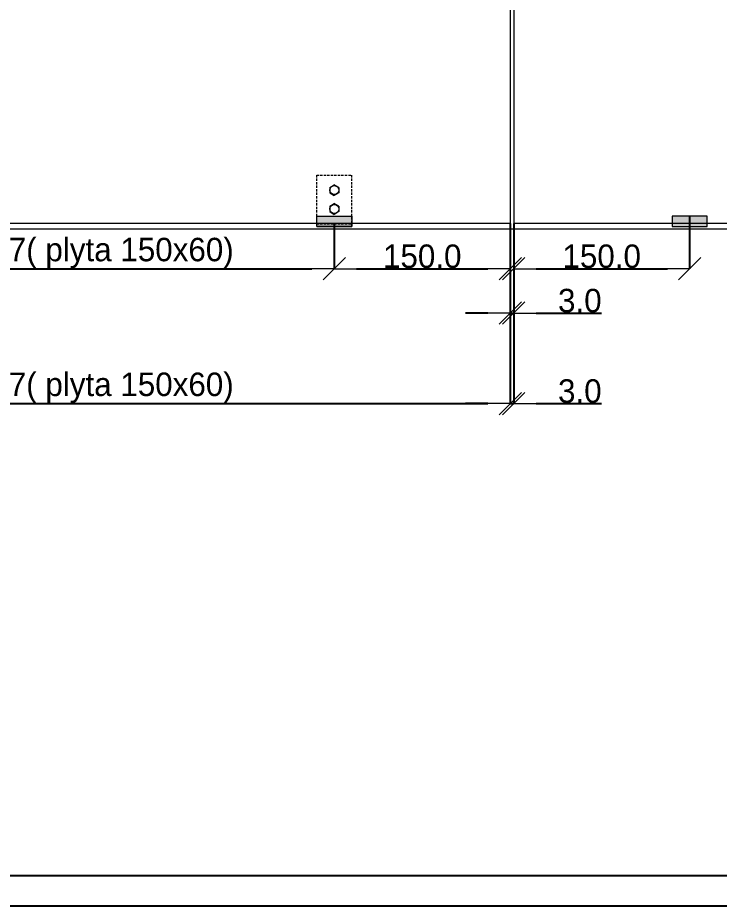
# Model space of a CAD drawing. Header units: millimetres. Extents: x -7826 to 55813, y 465 to 25965.
# Drawn here: x 12646 to 18627, y 465 to 8039 of the extents above; entities that cross this region are included whole.
import ezdxf

# ---------------------------------------------------------------- set-up
doc = ezdxf.new("R2010")
doc.units = ezdxf.units.MM
doc.linetypes.add('Hidden Line', pattern=[30, 20, -10])
for name, color, linetype, lineweight in [('2D Drafting - General2', 251, 'Continuous', 15), ('2D Drafting - General5', 161, 'Continuous', 25), ('2D Drafting - General62', 9, 'Continuous', 20)]:
    doc.layers.add(name, color=color, linetype=linetype, lineweight=lineweight)
doc.layers.add('Wymiarowanie', color=7, linetype='Continuous')
doc.styles.add('GENERATED_STYLE_2', font='GOTHIC.TTF')
doc.dimstyles.new('GENERATED_STYLE__6', dxfattribs={"dimtxt": 200, "dimasz": 190, "dimexe": 0.18, "dimexo": 0, "dimgap": 0.09, "dimtad": 1, "dimtih": 1, "dimtoh": 1, "dimdec": 1, "dimlfac": 0.1, "dimzin": 0, "dimdsep": 46, "dimtxsty": 'GENERATED_STYLE_2', "dimblk": 'ARROWHEAD_6', "dimblk1": 'ARROWHEAD_6', "dimblk2": 'ARROWHEAD_6', "dimcen": 0.09, "dimclrd": 161, "dimclre": 161, "dimclrt": 161, "dimadec": 0, "dimazin": 0, "dimtfac": 1, "dimtdec": 4, "dimtmove": 0, "dimatfit": 3, "dimfxl": 0, "dimtolj": 1, "dimtzin": 0, "dimarcsym": 0})
doc.dimstyles.new('GENERATED_STYLE__9', dxfattribs={"dimtxt": 200, "dimasz": 190, "dimexe": 0.18, "dimexo": 0, "dimgap": 0.09, "dimtad": 1, "dimtih": 1, "dimtoh": 1, "dimdec": 1, "dimlfac": 0.1, "dimzin": 0, "dimdsep": 46, "dimtxsty": 'GENERATED_STYLE_2', "dimblk": 'ARROWHEAD_6', "dimblk1": 'ARROWHEAD_6', "dimblk2": 'ARROWHEAD_6', "dimcen": 0.09, "dimclrd": 161, "dimclre": 161, "dimclrt": 161, "dimadec": 0, "dimazin": 0, "dimtfac": 1, "dimtdec": 4, "dimtmove": 2, "dimatfit": 3, "dimfxl": 0, "dimtolj": 1, "dimtzin": 0, "dimarcsym": 0})

# ---------------------------------------------------------------- blocks, each defined once
blk = doc.blocks.new('ARROWHEAD_6')
at = {"color": 0, "linetype": 'Continuous', "lineweight": 0}
for p, q in [((-0.5, -0.5), (0.5, 0.5)), ((0, 0), (-1, 0))]:
    blk.add_line(p, q, dxfattribs=at)
blk = doc.blocks.new('*D120')
at = {"layer": 'Defpoints', "color": 0, "linetype": 'Continuous'}
for p in [(18374.5, 6348.2), (16874.5, 6286.1), (18374.5, 5899.7)]:
    blk.add_point(p, dxfattribs=at)
at = {"layer": 'Wymiarowanie', "color": 161, "linetype": 'Continuous', "lineweight": -2}
for p, q in [((18374.5, 6348.2), (18374.5, 5899.5)), ((16874.5, 6286.1), (16874.5, 5899.5)), ((17064.5, 5899.7), (18184.5, 5899.7))]:
    blk.add_line(p, q, dxfattribs=at)
at = {"layer": 'Wymiarowanie', "color": 161, "linetype": 'Continuous', "lineweight": -2, "xscale": 190, "yscale": 190, "zscale": 190, "rotation": 180}
blk.add_blockref('ARROWHEAD_6', (16874.5, 5899.7), dxfattribs=at)
at = {"layer": 'Wymiarowanie', "color": 161, "linetype": 'Continuous', "lineweight": -2, "xscale": 190, "yscale": 190, "zscale": 190}
blk.add_blockref('ARROWHEAD_6', (18374.5, 5899.7), dxfattribs=at)
at = {"layer": 'Wymiarowanie', "color": 161, "linetype": 'Continuous', "lineweight": 25, "insert": (17624.5, 6004.8), "char_height": 200, "attachment_point": 5, "style": 'GENERATED_STYLE_2'}
blk.add_mtext('\\A1;150.0', dxfattribs=at)
blk = doc.blocks.new('*D124')
at = {"layer": 'Defpoints', "color": 0, "linetype": 'Continuous'}
for p in [(6374.5, 6258.2), (15344.5, 6283.2), (15344.5, 5899.7)]:
    blk.add_point(p, dxfattribs=at)
at = {"layer": 'Wymiarowanie', "color": 161, "linetype": 'Continuous', "lineweight": -2}
for p, q in [((6374.5, 6258.2), (6374.5, 5899.5)), ((15344.5, 6283.2), (15344.5, 5899.5)), ((6564.5, 5899.7), (15154.5, 5899.7))]:
    blk.add_line(p, q, dxfattribs=at)
at = {"layer": 'Wymiarowanie', "color": 161, "linetype": 'Continuous', "lineweight": -2, "xscale": 190, "yscale": 190, "zscale": 190, "rotation": 180}
blk.add_blockref('ARROWHEAD_6', (6374.5, 5899.7), dxfattribs=at)
at = {"layer": 'Wymiarowanie', "color": 161, "linetype": 'Continuous', "lineweight": -2, "xscale": 190, "yscale": 190, "zscale": 190}
blk.add_blockref('ARROWHEAD_6', (15344.5, 5899.7), dxfattribs=at)
at = {"layer": 'Wymiarowanie', "color": 161, "linetype": 'Continuous', "lineweight": 25, "insert": (10859.5, 6033.1), "char_height": 200, "attachment_point": 5, "style": 'GENERATED_STYLE_2'}
blk.add_mtext('\\A1;<MeasuredValue> ( plyta 120x60cm) lub 1197( plyta 150x60)  ', dxfattribs=at)
blk = doc.blocks.new('*D125')
at = {"layer": 'Defpoints', "color": 0, "linetype": 'Continuous'}
for p in [(15344.5, 6283.2), (16844.5, 6286.1), (16844.5, 5899.7)]:
    blk.add_point(p, dxfattribs=at)
at = {"layer": 'Wymiarowanie', "color": 161, "linetype": 'Continuous', "lineweight": -2}
for p, q in [((15344.5, 6283.2), (15344.5, 5899.5)), ((16844.5, 6286.1), (16844.5, 5899.5)), ((15534.5, 5899.7), (16654.5, 5899.7))]:
    blk.add_line(p, q, dxfattribs=at)
at = {"layer": 'Wymiarowanie', "color": 161, "linetype": 'Continuous', "lineweight": -2, "xscale": 190, "yscale": 190, "zscale": 190, "rotation": 180}
blk.add_blockref('ARROWHEAD_6', (15344.5, 5899.7), dxfattribs=at)
at = {"layer": 'Wymiarowanie', "color": 161, "linetype": 'Continuous', "lineweight": -2, "xscale": 190, "yscale": 190, "zscale": 190}
blk.add_blockref('ARROWHEAD_6', (16844.5, 5899.7), dxfattribs=at)
at = {"layer": 'Wymiarowanie', "color": 161, "linetype": 'Continuous', "lineweight": 25, "insert": (16094.5, 6004.8), "char_height": 200, "attachment_point": 5, "style": 'GENERATED_STYLE_2'}
blk.add_mtext('\\A1;150.0', dxfattribs=at)
blk = doc.blocks.new('*D126')
at = {"layer": 'Defpoints', "color": 0, "linetype": 'Continuous'}
for p in [(16844.5, 6286.1), (16874.5, 6286.1), (16874.5, 5521.7)]:
    blk.add_point(p, dxfattribs=at)
at = {"layer": 'Wymiarowanie', "color": 161, "linetype": 'Continuous', "lineweight": -2}
for p, q in [((16844.5, 6286.1), (16844.5, 5521.5)), ((16874.5, 6286.1), (16874.5, 5521.5)), ((16654.5, 5521.7), (16464.5, 5521.7)), ((16844.5, 5521.7), (16874.5, 5521.7)), ((17064.5, 5521.7), (17621.7, 5521.7))]:
    blk.add_line(p, q, dxfattribs=at)
at = {"layer": 'Wymiarowanie', "color": 161, "linetype": 'Continuous', "lineweight": -2, "xscale": 190, "yscale": 190, "zscale": 190}
blk.add_blockref('ARROWHEAD_6', (16844.5, 5521.7), dxfattribs=at)
at = {"layer": 'Wymiarowanie', "color": 161, "linetype": 'Continuous', "lineweight": -2, "xscale": 190, "yscale": 190, "zscale": 190, "rotation": 180}
blk.add_blockref('ARROWHEAD_6', (16874.5, 5521.7), dxfattribs=at)
at = {"layer": 'Wymiarowanie', "color": 161, "linetype": 'Continuous', "lineweight": 25, "insert": (17438.1, 5626.8), "char_height": 200, "attachment_point": 5, "style": 'GENERATED_STYLE_2'}
blk.add_mtext('\\A1;3.0', dxfattribs=at)
blk = doc.blocks.new('*D128')
at = {"layer": 'Defpoints', "color": 0, "linetype": 'Continuous'}
for p in [(4874.5, 6286.1), (16844.5, 6286.1), (16844.5, 4750.5)]:
    blk.add_point(p, dxfattribs=at)
at = {"layer": 'Wymiarowanie', "color": 161, "linetype": 'Continuous', "lineweight": -2}
for p, q in [((4874.5, 6286.1), (4874.5, 4750.4)), ((16844.5, 6286.1), (16844.5, 4750.4)), ((5064.5, 4750.5), (16654.5, 4750.5))]:
    blk.add_line(p, q, dxfattribs=at)
at = {"layer": 'Wymiarowanie', "color": 161, "linetype": 'Continuous', "lineweight": -2, "xscale": 190, "yscale": 190, "zscale": 190, "rotation": 180}
blk.add_blockref('ARROWHEAD_6', (4874.5, 4750.5), dxfattribs=at)
at = {"layer": 'Wymiarowanie', "color": 161, "linetype": 'Continuous', "lineweight": -2, "xscale": 190, "yscale": 190, "zscale": 190}
blk.add_blockref('ARROWHEAD_6', (16844.5, 4750.5), dxfattribs=at)
at = {"layer": 'Wymiarowanie', "color": 161, "linetype": 'Continuous', "lineweight": 25, "insert": (10859.5, 4884), "char_height": 200, "attachment_point": 5, "style": 'GENERATED_STYLE_2'}
blk.add_mtext('\\A1;<MeasuredValue> ( plyta 120x60cm) lub 1497( plyta 150x60) ', dxfattribs=at)
blk = doc.blocks.new('*D129')
at = {"layer": 'Defpoints', "color": 0, "linetype": 'Continuous'}
for p in [(16844.5, 6286.1), (16874.5, 6286.1), (16874.5, 4750.5)]:
    blk.add_point(p, dxfattribs=at)
at = {"layer": 'Wymiarowanie', "color": 161, "linetype": 'Continuous', "lineweight": -2}
for p, q in [((16844.5, 6286.1), (16844.5, 4750.4)), ((16874.5, 6286.1), (16874.5, 4750.4)), ((16654.5, 4750.5), (16464.5, 4750.5)), ((16844.5, 4750.5), (16874.5, 4750.5)), ((17064.5, 4750.5), (17621.7, 4750.5))]:
    blk.add_line(p, q, dxfattribs=at)
at = {"layer": 'Wymiarowanie', "color": 161, "linetype": 'Continuous', "lineweight": -2, "xscale": 190, "yscale": 190, "zscale": 190}
blk.add_blockref('ARROWHEAD_6', (16844.5, 4750.5), dxfattribs=at)
at = {"layer": 'Wymiarowanie', "color": 161, "linetype": 'Continuous', "lineweight": -2, "xscale": 190, "yscale": 190, "zscale": 190, "rotation": 180}
blk.add_blockref('ARROWHEAD_6', (16874.5, 4750.5), dxfattribs=at)
at = {"layer": 'Wymiarowanie', "color": 161, "linetype": 'Continuous', "lineweight": 25, "insert": (17438.1, 4855.7), "char_height": 200, "attachment_point": 5, "style": 'GENERATED_STYLE_2'}
blk.add_mtext('\\A1;3.0', dxfattribs=at)

msp = doc.modelspace()

# ---------------------------------------------------------------- hatches: boundary and pattern name
at = {"layer": '2D Drafting - General62', "linetype": 'Continuous'}
for points in [[(15494.52, 6258.21), (15194.52, 6258.21), (15194.52, 6348.21), (15494.52, 6348.21)], [(18224.52, 6258.21), (18524.52, 6258.21), (18524.52, 6348.21), (18224.52, 6348.21)]]:
    msp.add_hatch(color=256, dxfattribs=at).paths.add_polyline_path(points, flags=0)

# ---------------------------------------------------------------- linework, layer by layer
at = {"layer": '2D Drafting - General2', "linetype": 'Continuous'}
for p, q in [((16844.52, 12256.08), (16844.52, 6286.08)), ((16874.52, 12256.08), (16874.52, 6286.08)), ((15306.35, 6592.59), (15344.52, 6615.59)), ((15306.35, 6592.59), (15306.35, 6546.59)), ((15382.68, 6592.59), (15344.52, 6615.59)), ((15382.68, 6592.59), (15382.68, 6546.59)), ((15306.35, 6546.59), (15344.52, 6523.59)), ((15382.68, 6546.59), (15344.52, 6523.59)), ((15306.35, 6432.1), (15344.52, 6455.1)), ((15382.68, 6432.1), (15344.52, 6455.1)), ((15306.35, 6432.1), (15306.35, 6386.1)), ((15306.35, 6386.1), (15344.52, 6363.1)), ((15382.68, 6386.1), (15344.52, 6363.1)), ((15382.68, 6432.1), (15382.68, 6386.1)), ((15194.52, 6348.21), (15494.52, 6348.21)), ((22158.73, 6238.2), (2462.54, 6238.2)), ((16844.52, 6286.08), (4874.52, 6286.08)), ((15194.52, 6258.21), (15494.52, 6258.21)), ((20007.65, 6286.08), (16874.52, 6286.08))]:
    msp.add_line(p, q, dxfattribs=at)
at = {"layer": '2D Drafting - General2', "linetype": 'Hidden Line'}
for p, q in [((15194.52, 6258.21), (15194.52, 6698.21)), ((15194.52, 6698.21), (15494.52, 6698.21)), ((15494.52, 6258.21), (15494.52, 6698.21)), ((15194.52, 6283.21), (15494.52, 6283.21))]:
    msp.add_line(p, q, dxfattribs=at)
at = {"layer": '2D Drafting - General2', "linetype": 'Continuous', "flags": 128}
for points in [[(15494.52, 6258.21), (15194.52, 6258.21), (15194.52, 6348.21), (15494.52, 6348.21)], [(18224.52, 6258.21), (18524.52, 6258.21), (18524.52, 6348.21), (18224.52, 6348.21)]]:
    msp.add_lwpolyline(points, close=True, dxfattribs=at)
at = {"layer": '2D Drafting - General2', "linetype": 'Continuous'}
for centre in [(15344.52, 6569.59), (15344.52, 6409.1)]:
    msp.add_circle(centre, 38.17, dxfattribs=at)
at = {"layer": '2D Drafting - General5', "linetype": 'Continuous'}
for p, q in [((55553.83, 724.69), (738.23, 724.69)), ((55813.47, 465.05), (478.59, 465.05))]:
    msp.add_line(p, q, dxfattribs=at)

# ---------------------------------------------------------------- dimensions: what is measured, and where the dimension line sits
at = {"layer": 'Wymiarowanie', "color": 161, "linetype": 'Continuous', "lineweight": 25}
for base, p1, p2, text, picture, middle in [((15344.52, 5899.67), (6374.52, 6258.21), (15344.52, 6283.21), '<MeasuredValue> ( plyta 120x60cm) lub 1197( plyta 150x60)  ', '*D124', (10859.52, 6033.14)), ((16844.52, 4750.53), (4874.52, 6286.08), (16844.52, 6286.08), '<MeasuredValue> ( plyta 120x60cm) lub 1497( plyta 150x60) ', '*D128', (10859.52, 4884))]:
    dim = msp.add_linear_dim(base=base, p1=p1, p2=p2, text=text, dimstyle='GENERATED_STYLE__6', dxfattribs=at)
    dim.commit()
    dim.dimension.update_dxf_attribs({"geometry": picture, "text_midpoint": middle})
for base, p1, p2, dimstyle, picture, middle in [((18374.52, 5899.67), (16874.52, 6286.08), (18374.52, 6348.21), 'GENERATED_STYLE__9', '*D120', (17624.52, 6004.79)), ((16844.52, 5899.67), (15344.52, 6283.21), (16844.52, 6286.08), 'GENERATED_STYLE__6', '*D125', (16094.52, 6004.79)), ((16874.52, 4750.53), (16844.52, 6286.08), (16874.52, 6286.08), 'GENERATED_STYLE__6', '*D129', (17438.09, 4855.65))]:
    dim = msp.add_linear_dim(base=base, p1=p1, p2=p2, dimstyle=dimstyle, dxfattribs=at)
    dim.commit()
    dim.dimension.update_dxf_attribs({"geometry": picture, "text_midpoint": middle})
dim = msp.add_linear_dim(base=(16874.52, 5521.65), p1=(16844.52, 6286.08), p2=(16874.52, 6286.08), dimstyle='GENERATED_STYLE__6', dxfattribs=at)
dim.commit()
dim.dimension.update_dxf_attribs({"geometry": '*D126', "text_midpoint": (17438.09, 5521.65), "dimtype": 160})

doc.saveas('drawing.dxf')
